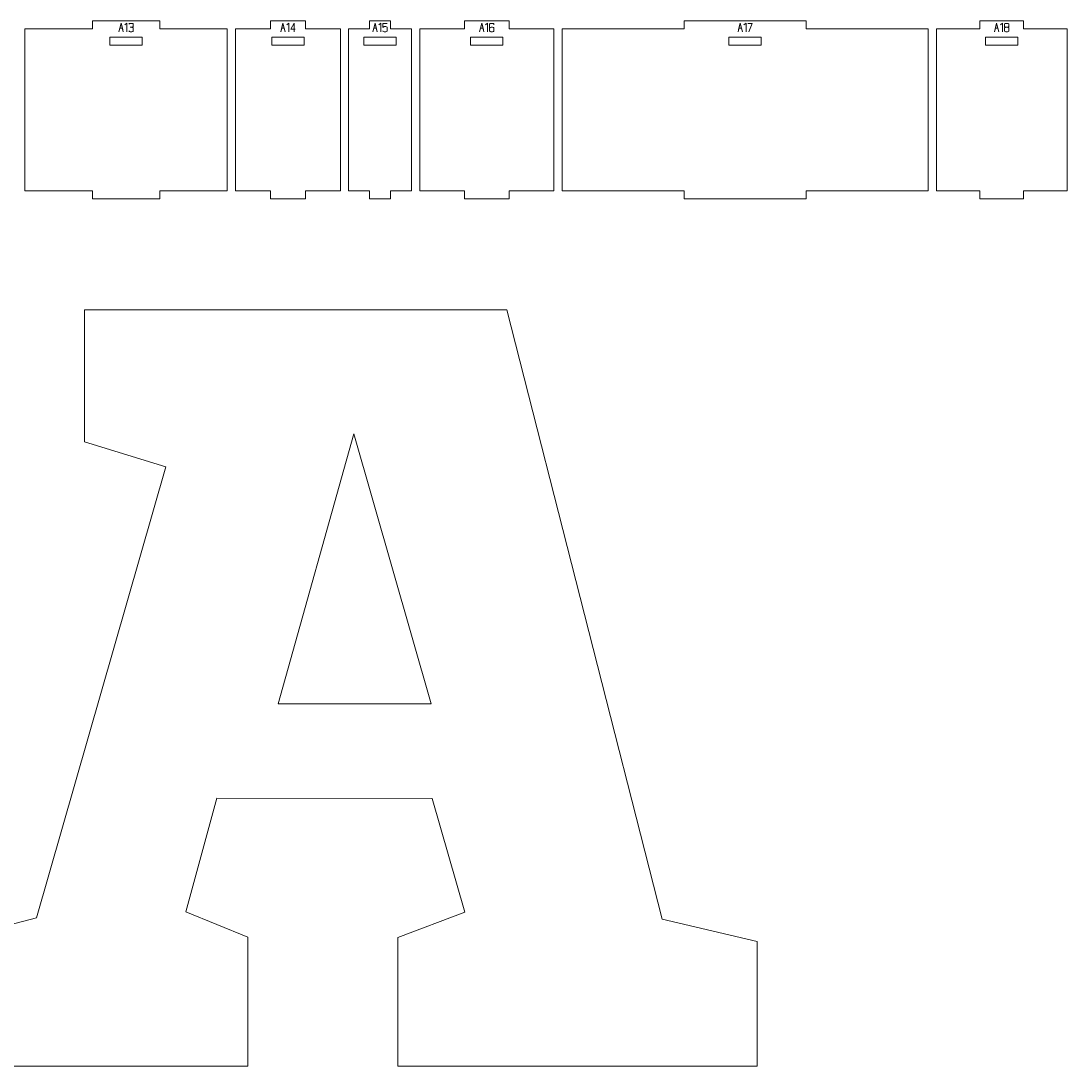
# Model space of a CAD drawing. Header units: centimetres. Extents: x -250 to 250, y -508 to 508.
# Drawn here: x -148.33 to -109.54, y 287.8 to 326.57 of the extents above; entities that cross this region are included whole.
import ezdxf

# ---------------------------------------------------------------- set-up
doc = ezdxf.new("R2010")
doc.units = ezdxf.units.CM
doc.header["$MEASUREMENT"] = 0
doc.layers.add('Capa 1', color=7, linetype='Continuous')

msp = doc.modelspace()

# ---------------------------------------------------------------- linework, layer by layer
at = {"layer": 'Capa 1', "color": 240, "lineweight": 9}
for points, knots in [([(-148.18299, 326.27063), (-148.18299, 326.27063), (-148.18299, 320.27063), (-148.18299, 320.27063), (-148.18299, 320.27063), (-145.68198, 320.27063), (-145.68198, 320.27063), (-145.68198, 320.27063), (-145.68198, 319.97063), (-145.68198, 319.97063), (-145.68198, 319.97063), (-143.18098, 319.97063), (-143.18098, 319.97063), (-143.18098, 319.97063), (-143.18098, 320.27063), (-143.18098, 320.27063), (-143.18098, 320.27063), (-140.67997, 320.27063), (-140.67997, 320.27063), (-140.67997, 320.27063), (-140.67997, 326.27063), (-140.67997, 326.27063), (-140.67997, 326.27063), (-143.18098, 326.27063), (-143.18098, 326.27063), (-143.18098, 326.27063), (-143.18098, 326.57063), (-143.18098, 326.57063), (-143.18098, 326.57063), (-145.68198, 326.57063), (-145.68198, 326.57063), (-145.68198, 326.57063), (-145.68198, 326.27063), (-145.68198, 326.27063), (-145.68198, 326.27063), (-148.18299, 326.27063), (-148.18299, 326.27063)], [0, 0, 0, 0, 0.08333333, 0.08333333, 0.08333333, 0.16666667, 0.16666667, 0.16666667, 0.25, 0.25, 0.25, 0.33333333, 0.33333333, 0.33333333, 0.41666667, 0.41666667, 0.41666667, 0.5, 0.5, 0.5, 0.58333333, 0.58333333, 0.58333333, 0.66666667, 0.66666667, 0.66666667, 0.75, 0.75, 0.75, 0.83333333, 0.83333333, 0.83333333, 0.91666667, 0.91666667, 0.91666667, 1, 1, 1, 1]), ([(-140.37997, 326.27063), (-140.37997, 326.27063), (-140.37997, 320.27063), (-140.37997, 320.27063), (-140.37997, 320.27063), (-139.08058, 320.27063), (-139.08058, 320.27063), (-139.08058, 320.27063), (-139.08058, 319.97063), (-139.08058, 319.97063), (-139.08058, 319.97063), (-137.7812, 319.97063), (-137.7812, 319.97063), (-137.7812, 319.97063), (-137.7812, 320.27063), (-137.7812, 320.27063), (-137.7812, 320.27063), (-136.48181, 320.27063), (-136.48181, 320.27063), (-136.48181, 320.27063), (-136.48181, 326.27063), (-136.48181, 326.27063), (-136.48181, 326.27063), (-137.7812, 326.27063), (-137.7812, 326.27063), (-137.7812, 326.27063), (-137.7812, 326.57063), (-137.7812, 326.57063), (-137.7812, 326.57063), (-139.08058, 326.57063), (-139.08058, 326.57063), (-139.08058, 326.57063), (-139.08058, 326.27063), (-139.08058, 326.27063), (-139.08058, 326.27063), (-140.37997, 326.27063), (-140.37997, 326.27063)], [0, 0, 0, 0, 0.08333333, 0.08333333, 0.08333333, 0.16666667, 0.16666667, 0.16666667, 0.25, 0.25, 0.25, 0.33333333, 0.33333333, 0.33333333, 0.41666667, 0.41666667, 0.41666667, 0.5, 0.5, 0.5, 0.58333333, 0.58333333, 0.58333333, 0.66666667, 0.66666667, 0.66666667, 0.75, 0.75, 0.75, 0.83333333, 0.83333333, 0.83333333, 0.91666667, 0.91666667, 0.91666667, 1, 1, 1, 1]), ([(-136.18181, 326.27063), (-136.18181, 326.27063), (-136.18181, 320.27063), (-136.18181, 320.27063), (-136.18181, 320.27063), (-135.40352, 320.27063), (-135.40352, 320.27063), (-135.40352, 320.27063), (-135.40352, 319.97063), (-135.40352, 319.97063), (-135.40352, 319.97063), (-134.62523, 319.97063), (-134.62523, 319.97063), (-134.62523, 319.97063), (-134.62523, 320.27063), (-134.62523, 320.27063), (-134.62523, 320.27063), (-133.84694, 320.27063), (-133.84694, 320.27063), (-133.84694, 320.27063), (-133.84694, 326.27063), (-133.84694, 326.27063), (-133.84694, 326.27063), (-134.62523, 326.27063), (-134.62523, 326.27063), (-134.62523, 326.27063), (-134.62523, 326.57063), (-134.62523, 326.57063), (-134.62523, 326.57063), (-135.40352, 326.57063), (-135.40352, 326.57063), (-135.40352, 326.57063), (-135.40352, 326.27063), (-135.40352, 326.27063), (-135.40352, 326.27063), (-136.18181, 326.27063), (-136.18181, 326.27063)], [0, 0, 0, 0, 0.08333333, 0.08333333, 0.08333333, 0.16666667, 0.16666667, 0.16666667, 0.25, 0.25, 0.25, 0.33333333, 0.33333333, 0.33333333, 0.41666667, 0.41666667, 0.41666667, 0.5, 0.5, 0.5, 0.58333333, 0.58333333, 0.58333333, 0.66666667, 0.66666667, 0.66666667, 0.75, 0.75, 0.75, 0.83333333, 0.83333333, 0.83333333, 0.91666667, 0.91666667, 0.91666667, 1, 1, 1, 1]), ([(-133.54694, 326.27063), (-133.54694, 326.27063), (-133.54694, 320.27063), (-133.54694, 320.27063), (-133.54694, 320.27063), (-131.88761, 320.27063), (-131.88761, 320.27063), (-131.88761, 320.27063), (-131.88761, 319.97063), (-131.88761, 319.97063), (-131.88761, 319.97063), (-130.22828, 319.97063), (-130.22828, 319.97063), (-130.22828, 319.97063), (-130.22828, 320.27063), (-130.22828, 320.27063), (-130.22828, 320.27063), (-128.56895, 320.27063), (-128.56895, 320.27063), (-128.56895, 320.27063), (-128.56895, 326.27063), (-128.56895, 326.27063), (-128.56895, 326.27063), (-130.22828, 326.27063), (-130.22828, 326.27063), (-130.22828, 326.27063), (-130.22828, 326.57063), (-130.22828, 326.57063), (-130.22828, 326.57063), (-131.88761, 326.57063), (-131.88761, 326.57063), (-131.88761, 326.57063), (-131.88761, 326.27063), (-131.88761, 326.27063), (-131.88761, 326.27063), (-133.54694, 326.27063), (-133.54694, 326.27063)], [0, 0, 0, 0, 0.08333333, 0.08333333, 0.08333333, 0.16666667, 0.16666667, 0.16666667, 0.25, 0.25, 0.25, 0.33333333, 0.33333333, 0.33333333, 0.41666667, 0.41666667, 0.41666667, 0.5, 0.5, 0.5, 0.58333333, 0.58333333, 0.58333333, 0.66666667, 0.66666667, 0.66666667, 0.75, 0.75, 0.75, 0.83333333, 0.83333333, 0.83333333, 0.91666667, 0.91666667, 0.91666667, 1, 1, 1, 1]), ([(-128.26895, 326.27063), (-128.26895, 326.27063), (-128.26895, 320.27063), (-128.26895, 320.27063), (-128.26895, 320.27063), (-123.74262, 320.27063), (-123.74262, 320.27063), (-123.74262, 320.27063), (-123.74262, 319.97063), (-123.74262, 319.97063), (-123.74262, 319.97063), (-119.21629, 319.97063), (-119.21629, 319.97063), (-119.21629, 319.97063), (-119.21629, 320.27063), (-119.21629, 320.27063), (-119.21629, 320.27063), (-114.68996, 320.27063), (-114.68996, 320.27063), (-114.68996, 320.27063), (-114.68996, 326.27063), (-114.68996, 326.27063), (-114.68996, 326.27063), (-119.21629, 326.27063), (-119.21629, 326.27063), (-119.21629, 326.27063), (-119.21629, 326.57063), (-119.21629, 326.57063), (-119.21629, 326.57063), (-123.74262, 326.57063), (-123.74262, 326.57063), (-123.74262, 326.57063), (-123.74262, 326.27063), (-123.74262, 326.27063), (-123.74262, 326.27063), (-128.26895, 326.27063), (-128.26895, 326.27063)], [0, 0, 0, 0, 0.08333333, 0.08333333, 0.08333333, 0.16666667, 0.16666667, 0.16666667, 0.25, 0.25, 0.25, 0.33333333, 0.33333333, 0.33333333, 0.41666667, 0.41666667, 0.41666667, 0.5, 0.5, 0.5, 0.58333333, 0.58333333, 0.58333333, 0.66666667, 0.66666667, 0.66666667, 0.75, 0.75, 0.75, 0.83333333, 0.83333333, 0.83333333, 0.91666667, 0.91666667, 0.91666667, 1, 1, 1, 1]), ([(-114.38996, 326.27063), (-114.38996, 326.27063), (-114.38996, 320.27063), (-114.38996, 320.27063), (-114.38996, 320.27063), (-112.77402, 320.27063), (-112.77402, 320.27063), (-112.77402, 320.27063), (-112.77402, 319.97063), (-112.77402, 319.97063), (-112.77402, 319.97063), (-111.15808, 319.97063), (-111.15808, 319.97063), (-111.15808, 319.97063), (-111.15808, 320.27063), (-111.15808, 320.27063), (-111.15808, 320.27063), (-109.54213, 320.27063), (-109.54213, 320.27063), (-109.54213, 320.27063), (-109.54213, 326.27063), (-109.54213, 326.27063), (-109.54213, 326.27063), (-111.15808, 326.27063), (-111.15808, 326.27063), (-111.15808, 326.27063), (-111.15808, 326.57063), (-111.15808, 326.57063), (-111.15808, 326.57063), (-112.77402, 326.57063), (-112.77402, 326.57063), (-112.77402, 326.57063), (-112.77402, 326.27063), (-112.77402, 326.27063), (-112.77402, 326.27063), (-114.38996, 326.27063), (-114.38996, 326.27063)], [0, 0, 0, 0, 0.08333333, 0.08333333, 0.08333333, 0.16666667, 0.16666667, 0.16666667, 0.25, 0.25, 0.25, 0.33333333, 0.33333333, 0.33333333, 0.41666667, 0.41666667, 0.41666667, 0.5, 0.5, 0.5, 0.58333333, 0.58333333, 0.58333333, 0.66666667, 0.66666667, 0.66666667, 0.75, 0.75, 0.75, 0.83333333, 0.83333333, 0.83333333, 0.91666667, 0.91666667, 0.91666667, 1, 1, 1, 1]), ([(-145.03148, 325.97063), (-145.03148, 325.97063), (-143.83148, 325.97063), (-143.83148, 325.97063), (-143.83148, 325.97063), (-143.83148, 325.67063), (-143.83148, 325.67063), (-143.83148, 325.67063), (-145.03148, 325.67063), (-145.03148, 325.67063), (-145.03148, 325.67063), (-145.03148, 325.97063), (-145.03148, 325.97063)], [0, 0, 0, 0, 0.25, 0.25, 0.25, 0.5, 0.5, 0.5, 0.75, 0.75, 0.75, 1, 1, 1, 1]), ([(-139.03089, 325.97063), (-139.03089, 325.97063), (-137.83089, 325.97063), (-137.83089, 325.97063), (-137.83089, 325.97063), (-137.83089, 325.67063), (-137.83089, 325.67063), (-137.83089, 325.67063), (-139.03089, 325.67063), (-139.03089, 325.67063), (-139.03089, 325.67063), (-139.03089, 325.97063), (-139.03089, 325.97063)], [0, 0, 0, 0, 0.25, 0.25, 0.25, 0.5, 0.5, 0.5, 0.75, 0.75, 0.75, 1, 1, 1, 1]), ([(-135.61438, 325.97063), (-135.61438, 325.97063), (-134.41438, 325.97063), (-134.41438, 325.97063), (-134.41438, 325.97063), (-134.41438, 325.67063), (-134.41438, 325.67063), (-134.41438, 325.67063), (-135.61438, 325.67063), (-135.61438, 325.67063), (-135.61438, 325.67063), (-135.61438, 325.97063), (-135.61438, 325.97063)], [0, 0, 0, 0, 0.25, 0.25, 0.25, 0.5, 0.5, 0.5, 0.75, 0.75, 0.75, 1, 1, 1, 1]), ([(-131.65795, 325.97063), (-131.65795, 325.97063), (-130.45795, 325.97063), (-130.45795, 325.97063), (-130.45795, 325.97063), (-130.45795, 325.67063), (-130.45795, 325.67063), (-130.45795, 325.67063), (-131.65795, 325.67063), (-131.65795, 325.67063), (-131.65795, 325.67063), (-131.65795, 325.97063), (-131.65795, 325.97063)], [0, 0, 0, 0, 0.25, 0.25, 0.25, 0.5, 0.5, 0.5, 0.75, 0.75, 0.75, 1, 1, 1, 1]), ([(-122.07946, 325.97063), (-122.07946, 325.97063), (-120.87946, 325.97063), (-120.87946, 325.97063), (-120.87946, 325.97063), (-120.87946, 325.67063), (-120.87946, 325.67063), (-120.87946, 325.67063), (-122.07946, 325.67063), (-122.07946, 325.67063), (-122.07946, 325.67063), (-122.07946, 325.97063), (-122.07946, 325.97063)], [0, 0, 0, 0, 0.25, 0.25, 0.25, 0.5, 0.5, 0.5, 0.75, 0.75, 0.75, 1, 1, 1, 1]), ([(-112.56605, 325.97063), (-112.56605, 325.97063), (-111.36605, 325.97063), (-111.36605, 325.97063), (-111.36605, 325.97063), (-111.36605, 325.67063), (-111.36605, 325.67063), (-111.36605, 325.67063), (-112.56605, 325.67063), (-112.56605, 325.67063), (-112.56605, 325.67063), (-112.56605, 325.97063), (-112.56605, 325.97063)], [0, 0, 0, 0, 0.25, 0.25, 0.25, 0.5, 0.5, 0.5, 0.75, 0.75, 0.75, 1, 1, 1, 1])]:
    msp.add_open_spline(points, degree=3, knots=knots, dxfattribs=at)
at = {"layer": 'Capa 1', "color": 114, "lineweight": 9}
for points, knots in [([(-144.53696, 326.16423), (-144.53696, 326.16423), (-144.61951, 326.48113), (-144.61951, 326.48113), (-144.61951, 326.48113), (-144.69747, 326.16423), (-144.69747, 326.16423), (-144.69747, 326.16423), (-144.66445, 326.29769), (-144.66445, 326.29769), (-144.66445, 326.29769), (-144.57181, 326.29769), (-144.57181, 326.29769), (-144.57181, 326.29769), (-144.53696, 326.16423), (-144.53696, 326.16423)], [0, 0, 0, 0, 0.2, 0.2, 0.2, 0.4, 0.4, 0.4, 0.6, 0.6, 0.6, 0.8, 0.8, 0.8, 1, 1, 1, 1]), ([(-144.66445, 326.29814), (-144.66445, 326.29814), (-144.61951, 326.48113), (-144.61951, 326.48113), (-144.61951, 326.48113), (-144.57181, 326.29814), (-144.57181, 326.29814), (-144.57181, 326.29814), (-144.66445, 326.29814), (-144.66445, 326.29814)], [0, 0, 0, 0, 0.33333333, 0.33333333, 0.33333333, 0.66666667, 0.66666667, 0.66666667, 1, 1, 1, 1]), ([(-144.40121, 326.48113), (-144.40121, 326.48113), (-144.47734, 326.42839), (-144.47734, 326.42839), (-144.47734, 326.42839), (-144.40121, 326.48113), (-144.40121, 326.48113), (-144.40121, 326.48113), (-144.40121, 326.16423), (-144.40121, 326.16423), (-144.40121, 326.16423), (-144.40121, 326.48113), (-144.40121, 326.48113)], [0, 0, 0, 0, 0.25, 0.25, 0.25, 0.5, 0.5, 0.5, 0.75, 0.75, 0.75, 1, 1, 1, 1]), ([(-144.24803, 326.16423), (-144.27157, 326.16423), (-144.29122, 326.16767), (-144.30696, 326.17455), (-144.32271, 326.18143), (-144.33058, 326.18976), (-144.33058, 326.19954), (-144.33058, 326.18976), (-144.32271, 326.18143), (-144.30696, 326.17455), (-144.29122, 326.16767), (-144.27157, 326.16423), (-144.24803, 326.16423), (-144.22449, 326.16423), (-144.20484, 326.16767), (-144.1891, 326.17455), (-144.17335, 326.18143), (-144.16548, 326.18976), (-144.16548, 326.19954), (-144.16548, 326.19954), (-144.16548, 326.30273), (-144.16548, 326.30273), (-144.16548, 326.31099), (-144.17114, 326.31817), (-144.18245, 326.32428), (-144.19376, 326.3304), (-144.22693, 326.33453), (-144.28197, 326.33667), (-144.22724, 326.34003), (-144.19437, 326.34401), (-144.18337, 326.34859), (-144.17236, 326.35318), (-144.1664, 326.36067), (-144.16548, 326.37106), (-144.16548, 326.37106), (-144.16548, 326.44536), (-144.16548, 326.44536), (-144.16548, 326.45514), (-144.17335, 326.46347), (-144.1891, 326.47035), (-144.20484, 326.47723), (-144.22449, 326.48067), (-144.24803, 326.48067), (-144.27157, 326.48067), (-144.29122, 326.47723), (-144.30696, 326.47035), (-144.32271, 326.46347), (-144.33058, 326.45514), (-144.33058, 326.44536), (-144.33058, 326.45514), (-144.32271, 326.46347), (-144.30696, 326.47035), (-144.29122, 326.47723), (-144.27157, 326.48067), (-144.24803, 326.48067), (-144.22449, 326.48067), (-144.20484, 326.47723), (-144.1891, 326.47035), (-144.17335, 326.46347), (-144.16548, 326.45514), (-144.16548, 326.44536), (-144.16548, 326.44536), (-144.16548, 326.37106), (-144.16548, 326.37106), (-144.1664, 326.36067), (-144.17236, 326.35318), (-144.18337, 326.34859), (-144.19437, 326.34401), (-144.22724, 326.34003), (-144.28197, 326.33667), (-144.22693, 326.33453), (-144.19376, 326.3304), (-144.18245, 326.32428), (-144.17114, 326.31817), (-144.16548, 326.31099), (-144.16548, 326.30273), (-144.16548, 326.30273), (-144.16548, 326.19954), (-144.16548, 326.19954), (-144.16548, 326.18976), (-144.17335, 326.18143), (-144.1891, 326.17455), (-144.20484, 326.16767), (-144.22449, 326.16423), (-144.24803, 326.16423)], [0, 0, 0, 0, 0.03571429, 0.03571429, 0.03571429, 0.07142857, 0.07142857, 0.07142857, 0.10714286, 0.10714286, 0.10714286, 0.14285714, 0.14285714, 0.14285714, 0.17857143, 0.17857143, 0.17857143, 0.21428571, 0.21428571, 0.21428571, 0.25, 0.25, 0.25, 0.28571429, 0.28571429, 0.28571429, 0.32142857, 0.32142857, 0.32142857, 0.35714286, 0.35714286, 0.35714286, 0.39285714, 0.39285714, 0.39285714, 0.42857143, 0.42857143, 0.42857143, 0.46428571, 0.46428571, 0.46428571, 0.5, 0.5, 0.5, 0.53571429, 0.53571429, 0.53571429, 0.57142857, 0.57142857, 0.57142857, 0.60714286, 0.60714286, 0.60714286, 0.64285714, 0.64285714, 0.64285714, 0.67857143, 0.67857143, 0.67857143, 0.71428571, 0.71428571, 0.71428571, 0.75, 0.75, 0.75, 0.78571429, 0.78571429, 0.78571429, 0.82142857, 0.82142857, 0.82142857, 0.85714286, 0.85714286, 0.85714286, 0.89285714, 0.89285714, 0.89285714, 0.92857143, 0.92857143, 0.92857143, 0.96428571, 0.96428571, 0.96428571, 1, 1, 1, 1]), ([(-138.53362, 326.16423), (-138.53362, 326.16423), (-138.61617, 326.48113), (-138.61617, 326.48113), (-138.61617, 326.48113), (-138.69413, 326.16423), (-138.69413, 326.16423), (-138.69413, 326.16423), (-138.66111, 326.29769), (-138.66111, 326.29769), (-138.66111, 326.29769), (-138.56847, 326.29769), (-138.56847, 326.29769), (-138.56847, 326.29769), (-138.53362, 326.16423), (-138.53362, 326.16423)], [0, 0, 0, 0, 0.2, 0.2, 0.2, 0.4, 0.4, 0.4, 0.6, 0.6, 0.6, 0.8, 0.8, 0.8, 1, 1, 1, 1]), ([(-138.66111, 326.29814), (-138.66111, 326.29814), (-138.61617, 326.48113), (-138.61617, 326.48113), (-138.61617, 326.48113), (-138.56847, 326.29814), (-138.56847, 326.29814), (-138.56847, 326.29814), (-138.66111, 326.29814), (-138.66111, 326.29814)], [0, 0, 0, 0, 0.33333333, 0.33333333, 0.33333333, 0.66666667, 0.66666667, 0.66666667, 1, 1, 1, 1]), ([(-138.39787, 326.48113), (-138.39787, 326.48113), (-138.474, 326.42839), (-138.474, 326.42839), (-138.474, 326.42839), (-138.39787, 326.48113), (-138.39787, 326.48113), (-138.39787, 326.48113), (-138.39787, 326.16423), (-138.39787, 326.16423), (-138.39787, 326.16423), (-138.39787, 326.48113), (-138.39787, 326.48113)], [0, 0, 0, 0, 0.25, 0.25, 0.25, 0.5, 0.5, 0.5, 0.75, 0.75, 0.75, 1, 1, 1, 1]), ([(-138.19745, 326.26879), (-138.19745, 326.26879), (-138.19745, 326.48113), (-138.19745, 326.48113), (-138.19745, 326.48113), (-138.32724, 326.26879), (-138.32724, 326.26879), (-138.32724, 326.26879), (-138.19745, 326.26879), (-138.19745, 326.26879)], [0, 0, 0, 0, 0.33333333, 0.33333333, 0.33333333, 0.66666667, 0.66666667, 0.66666667, 1, 1, 1, 1]), ([(-138.19745, 326.26879), (-138.19745, 326.26879), (-138.19745, 326.16423), (-138.19745, 326.16423), (-138.19745, 326.16423), (-138.19745, 326.26879), (-138.19745, 326.26879), (-138.19745, 326.26879), (-138.32724, 326.26879), (-138.32724, 326.26879), (-138.32724, 326.26879), (-138.19745, 326.48113), (-138.19745, 326.48113), (-138.19745, 326.48113), (-138.19745, 326.26879), (-138.19745, 326.26879), (-138.19745, 326.26879), (-138.16764, 326.26879), (-138.16764, 326.26879), (-138.16764, 326.26879), (-138.19745, 326.26879), (-138.19745, 326.26879)], [0, 0, 0, 0, 0.14285714, 0.14285714, 0.14285714, 0.28571429, 0.28571429, 0.28571429, 0.42857143, 0.42857143, 0.42857143, 0.57142857, 0.57142857, 0.57142857, 0.71428571, 0.71428571, 0.71428571, 0.85714286, 0.85714286, 0.85714286, 1, 1, 1, 1]), ([(-135.11986, 326.16423), (-135.11986, 326.16423), (-135.20241, 326.48113), (-135.20241, 326.48113), (-135.20241, 326.48113), (-135.28037, 326.16423), (-135.28037, 326.16423), (-135.28037, 326.16423), (-135.24735, 326.29769), (-135.24735, 326.29769), (-135.24735, 326.29769), (-135.15471, 326.29769), (-135.15471, 326.29769), (-135.15471, 326.29769), (-135.11986, 326.16423), (-135.11986, 326.16423)], [0, 0, 0, 0, 0.2, 0.2, 0.2, 0.4, 0.4, 0.4, 0.6, 0.6, 0.6, 0.8, 0.8, 0.8, 1, 1, 1, 1]), ([(-135.24735, 326.29814), (-135.24735, 326.29814), (-135.20241, 326.48113), (-135.20241, 326.48113), (-135.20241, 326.48113), (-135.15471, 326.29814), (-135.15471, 326.29814), (-135.15471, 326.29814), (-135.24735, 326.29814), (-135.24735, 326.29814)], [0, 0, 0, 0, 0.33333333, 0.33333333, 0.33333333, 0.66666667, 0.66666667, 0.66666667, 1, 1, 1, 1]), ([(-134.98411, 326.48113), (-134.98411, 326.48113), (-135.06024, 326.42839), (-135.06024, 326.42839), (-135.06024, 326.42839), (-134.98411, 326.48113), (-134.98411, 326.48113), (-134.98411, 326.48113), (-134.98411, 326.16423), (-134.98411, 326.16423), (-134.98411, 326.16423), (-134.98411, 326.48113), (-134.98411, 326.48113)], [0, 0, 0, 0, 0.25, 0.25, 0.25, 0.5, 0.5, 0.5, 0.75, 0.75, 0.75, 1, 1, 1, 1]), ([(-134.83093, 326.16423), (-134.85447, 326.16423), (-134.87412, 326.16767), (-134.88986, 326.17455), (-134.90561, 326.18143), (-134.91348, 326.18976), (-134.91348, 326.19954), (-134.91348, 326.18976), (-134.90561, 326.18143), (-134.88986, 326.17455), (-134.87412, 326.16767), (-134.85447, 326.16423), (-134.83093, 326.16423), (-134.80739, 326.16423), (-134.78774, 326.16767), (-134.772, 326.17455), (-134.75625, 326.18143), (-134.74838, 326.18976), (-134.74838, 326.19954), (-134.74838, 326.19954), (-134.74838, 326.3252), (-134.74838, 326.3252), (-134.74838, 326.33499), (-134.75625, 326.34332), (-134.772, 326.3502), (-134.78774, 326.35708), (-134.80739, 326.36052), (-134.83093, 326.36052), (-134.85233, 326.35868), (-134.86884, 326.35623), (-134.88046, 326.35318), (-134.89208, 326.35012), (-134.90308, 326.34079), (-134.91348, 326.3252), (-134.91348, 326.3252), (-134.91348, 326.48067), (-134.91348, 326.48067), (-134.91348, 326.48067), (-134.75388, 326.48067), (-134.75388, 326.48067), (-134.75388, 326.48067), (-134.91348, 326.48067), (-134.91348, 326.48067), (-134.91348, 326.48067), (-134.91348, 326.3252), (-134.91348, 326.3252), (-134.90308, 326.34079), (-134.89208, 326.35012), (-134.88046, 326.35318), (-134.86884, 326.35623), (-134.85233, 326.35868), (-134.83093, 326.36052), (-134.80739, 326.36052), (-134.78774, 326.35708), (-134.772, 326.3502), (-134.75625, 326.34332), (-134.74838, 326.33499), (-134.74838, 326.3252), (-134.74838, 326.3252), (-134.74838, 326.19954), (-134.74838, 326.19954), (-134.74838, 326.18976), (-134.75625, 326.18143), (-134.772, 326.17455), (-134.78774, 326.16767), (-134.80739, 326.16423), (-134.83093, 326.16423)], [0, 0, 0, 0, 0.04545455, 0.04545455, 0.04545455, 0.09090909, 0.09090909, 0.09090909, 0.13636364, 0.13636364, 0.13636364, 0.18181818, 0.18181818, 0.18181818, 0.22727273, 0.22727273, 0.22727273, 0.27272727, 0.27272727, 0.27272727, 0.31818182, 0.31818182, 0.31818182, 0.36363636, 0.36363636, 0.36363636, 0.40909091, 0.40909091, 0.40909091, 0.45454545, 0.45454545, 0.45454545, 0.5, 0.5, 0.5, 0.54545455, 0.54545455, 0.54545455, 0.59090909, 0.59090909, 0.59090909, 0.63636364, 0.63636364, 0.63636364, 0.68181818, 0.68181818, 0.68181818, 0.72727273, 0.72727273, 0.72727273, 0.77272727, 0.77272727, 0.77272727, 0.81818182, 0.81818182, 0.81818182, 0.86363636, 0.86363636, 0.86363636, 0.90909091, 0.90909091, 0.90909091, 0.95454545, 0.95454545, 0.95454545, 1, 1, 1, 1]), ([(-131.16343, 326.16423), (-131.16343, 326.16423), (-131.24598, 326.48113), (-131.24598, 326.48113), (-131.24598, 326.48113), (-131.32394, 326.16423), (-131.32394, 326.16423), (-131.32394, 326.16423), (-131.29092, 326.29769), (-131.29092, 326.29769), (-131.29092, 326.29769), (-131.19828, 326.29769), (-131.19828, 326.29769), (-131.19828, 326.29769), (-131.16343, 326.16423), (-131.16343, 326.16423)], [0, 0, 0, 0, 0.2, 0.2, 0.2, 0.4, 0.4, 0.4, 0.6, 0.6, 0.6, 0.8, 0.8, 0.8, 1, 1, 1, 1]), ([(-131.29092, 326.29814), (-131.29092, 326.29814), (-131.24598, 326.48113), (-131.24598, 326.48113), (-131.24598, 326.48113), (-131.19828, 326.29814), (-131.19828, 326.29814), (-131.19828, 326.29814), (-131.29092, 326.29814), (-131.29092, 326.29814)], [0, 0, 0, 0, 0.33333333, 0.33333333, 0.33333333, 0.66666667, 0.66666667, 0.66666667, 1, 1, 1, 1]), ([(-131.02768, 326.48113), (-131.02768, 326.48113), (-131.10381, 326.42839), (-131.10381, 326.42839), (-131.10381, 326.42839), (-131.02768, 326.48113), (-131.02768, 326.48113), (-131.02768, 326.48113), (-131.02768, 326.16423), (-131.02768, 326.16423), (-131.02768, 326.16423), (-131.02768, 326.48113), (-131.02768, 326.48113)], [0, 0, 0, 0, 0.25, 0.25, 0.25, 0.5, 0.5, 0.5, 0.75, 0.75, 0.75, 1, 1, 1, 1]), ([(-130.8745, 326.16423), (-130.89804, 326.16423), (-130.91769, 326.16767), (-130.93343, 326.17455), (-130.94918, 326.18143), (-130.95705, 326.18976), (-130.95705, 326.19954), (-130.95705, 326.19954), (-130.95705, 326.3064), (-130.95705, 326.3064), (-130.95705, 326.3064), (-130.95705, 326.44536), (-130.95705, 326.44536), (-130.95705, 326.45514), (-130.94918, 326.46347), (-130.93343, 326.47035), (-130.91769, 326.47723), (-130.89804, 326.48067), (-130.8745, 326.48067), (-130.85096, 326.48067), (-130.83131, 326.47723), (-130.81557, 326.47035), (-130.79982, 326.46347), (-130.79195, 326.45514), (-130.79195, 326.44536), (-130.79195, 326.44536), (-130.79195, 326.41968), (-130.79195, 326.41968), (-130.79195, 326.41968), (-130.79195, 326.44536), (-130.79195, 326.44536), (-130.79195, 326.45514), (-130.79982, 326.46347), (-130.81557, 326.47035), (-130.83131, 326.47723), (-130.85096, 326.48067), (-130.8745, 326.48067), (-130.89804, 326.48067), (-130.91769, 326.47723), (-130.93343, 326.47035), (-130.94918, 326.46347), (-130.95705, 326.45514), (-130.95705, 326.44536), (-130.95705, 326.44536), (-130.95705, 326.3064), (-130.95705, 326.3064), (-130.95705, 326.31557), (-130.9475, 326.32375), (-130.92839, 326.33093), (-130.90928, 326.33812), (-130.89132, 326.34171), (-130.8745, 326.34171), (-130.85096, 326.34171), (-130.83131, 326.33827), (-130.81557, 326.33139), (-130.79982, 326.32451), (-130.79195, 326.31618), (-130.79195, 326.3064), (-130.79195, 326.3064), (-130.79195, 326.19954), (-130.79195, 326.19954), (-130.79195, 326.18976), (-130.79982, 326.18143), (-130.81557, 326.17455), (-130.83131, 326.16767), (-130.85096, 326.16423), (-130.8745, 326.16423)], [0, 0, 0, 0, 0.04545455, 0.04545455, 0.04545455, 0.09090909, 0.09090909, 0.09090909, 0.13636364, 0.13636364, 0.13636364, 0.18181818, 0.18181818, 0.18181818, 0.22727273, 0.22727273, 0.22727273, 0.27272727, 0.27272727, 0.27272727, 0.31818182, 0.31818182, 0.31818182, 0.36363636, 0.36363636, 0.36363636, 0.40909091, 0.40909091, 0.40909091, 0.45454545, 0.45454545, 0.45454545, 0.5, 0.5, 0.5, 0.54545455, 0.54545455, 0.54545455, 0.59090909, 0.59090909, 0.59090909, 0.63636364, 0.63636364, 0.63636364, 0.68181818, 0.68181818, 0.68181818, 0.72727273, 0.72727273, 0.72727273, 0.77272727, 0.77272727, 0.77272727, 0.81818182, 0.81818182, 0.81818182, 0.86363636, 0.86363636, 0.86363636, 0.90909091, 0.90909091, 0.90909091, 0.95454545, 0.95454545, 0.95454545, 1, 1, 1, 1]), ([(-130.95705, 326.19954), (-130.95705, 326.18976), (-130.94918, 326.18143), (-130.93343, 326.17455), (-130.91769, 326.16767), (-130.89804, 326.16423), (-130.8745, 326.16423), (-130.85096, 326.16423), (-130.83131, 326.16767), (-130.81557, 326.17455), (-130.79982, 326.18143), (-130.79195, 326.18976), (-130.79195, 326.19954), (-130.79195, 326.19954), (-130.79195, 326.3064), (-130.79195, 326.3064), (-130.79195, 326.31618), (-130.79982, 326.32451), (-130.81557, 326.33139), (-130.83131, 326.33827), (-130.85096, 326.34171), (-130.8745, 326.34171), (-130.89132, 326.34171), (-130.90928, 326.33812), (-130.92839, 326.33093), (-130.9475, 326.32375), (-130.95705, 326.31557), (-130.95705, 326.3064), (-130.95705, 326.3064), (-130.95705, 326.19954), (-130.95705, 326.19954)], [0, 0, 0, 0, 0.1, 0.1, 0.1, 0.2, 0.2, 0.2, 0.3, 0.3, 0.3, 0.4, 0.4, 0.4, 0.5, 0.5, 0.5, 0.6, 0.6, 0.6, 0.7, 0.7, 0.7, 0.8, 0.8, 0.8, 0.9, 0.9, 0.9, 1, 1, 1, 1]), ([(-121.58219, 326.16423), (-121.58219, 326.16423), (-121.66474, 326.48113), (-121.66474, 326.48113), (-121.66474, 326.48113), (-121.7427, 326.16423), (-121.7427, 326.16423), (-121.7427, 326.16423), (-121.70968, 326.29769), (-121.70968, 326.29769), (-121.70968, 326.29769), (-121.61704, 326.29769), (-121.61704, 326.29769), (-121.61704, 326.29769), (-121.58219, 326.16423), (-121.58219, 326.16423)], [0, 0, 0, 0, 0.2, 0.2, 0.2, 0.4, 0.4, 0.4, 0.6, 0.6, 0.6, 0.8, 0.8, 0.8, 1, 1, 1, 1]), ([(-121.70968, 326.29814), (-121.70968, 326.29814), (-121.66474, 326.48113), (-121.66474, 326.48113), (-121.66474, 326.48113), (-121.61704, 326.29814), (-121.61704, 326.29814), (-121.61704, 326.29814), (-121.70968, 326.29814), (-121.70968, 326.29814)], [0, 0, 0, 0, 0.33333333, 0.33333333, 0.33333333, 0.66666667, 0.66666667, 0.66666667, 1, 1, 1, 1]), ([(-121.44644, 326.48113), (-121.44644, 326.48113), (-121.52257, 326.42839), (-121.52257, 326.42839), (-121.52257, 326.42839), (-121.44644, 326.48113), (-121.44644, 326.48113), (-121.44644, 326.48113), (-121.44644, 326.16423), (-121.44644, 326.16423), (-121.44644, 326.16423), (-121.44644, 326.48113), (-121.44644, 326.48113)], [0, 0, 0, 0, 0.25, 0.25, 0.25, 0.5, 0.5, 0.5, 0.75, 0.75, 0.75, 1, 1, 1, 1]), ([(-121.33729, 326.16423), (-121.33729, 326.16423), (-121.21621, 326.48067), (-121.21621, 326.48067), (-121.21621, 326.48067), (-121.37581, 326.48067), (-121.37581, 326.48067), (-121.37581, 326.48067), (-121.21621, 326.48067), (-121.21621, 326.48067), (-121.21621, 326.48067), (-121.33729, 326.16423), (-121.33729, 326.16423)], [0, 0, 0, 0, 0.25, 0.25, 0.25, 0.5, 0.5, 0.5, 0.75, 0.75, 0.75, 1, 1, 1, 1]), ([(-112.07153, 326.16423), (-112.07153, 326.16423), (-112.15408, 326.48113), (-112.15408, 326.48113), (-112.15408, 326.48113), (-112.23204, 326.16423), (-112.23204, 326.16423), (-112.23204, 326.16423), (-112.19902, 326.29769), (-112.19902, 326.29769), (-112.19902, 326.29769), (-112.10638, 326.29769), (-112.10638, 326.29769), (-112.10638, 326.29769), (-112.07153, 326.16423), (-112.07153, 326.16423)], [0, 0, 0, 0, 0.2, 0.2, 0.2, 0.4, 0.4, 0.4, 0.6, 0.6, 0.6, 0.8, 0.8, 0.8, 1, 1, 1, 1]), ([(-112.19902, 326.29814), (-112.19902, 326.29814), (-112.15408, 326.48113), (-112.15408, 326.48113), (-112.15408, 326.48113), (-112.10638, 326.29814), (-112.10638, 326.29814), (-112.10638, 326.29814), (-112.19902, 326.29814), (-112.19902, 326.29814)], [0, 0, 0, 0, 0.33333333, 0.33333333, 0.33333333, 0.66666667, 0.66666667, 0.66666667, 1, 1, 1, 1]), ([(-111.93578, 326.48113), (-111.93578, 326.48113), (-112.01191, 326.42839), (-112.01191, 326.42839), (-112.01191, 326.42839), (-111.93578, 326.48113), (-111.93578, 326.48113), (-111.93578, 326.48113), (-111.93578, 326.16423), (-111.93578, 326.16423), (-111.93578, 326.16423), (-111.93578, 326.48113), (-111.93578, 326.48113)], [0, 0, 0, 0, 0.25, 0.25, 0.25, 0.5, 0.5, 0.5, 0.75, 0.75, 0.75, 1, 1, 1, 1]), ([(-111.86515, 326.37106), (-111.86515, 326.36311), (-111.85949, 326.35593), (-111.84818, 326.34951), (-111.83687, 326.34309), (-111.81501, 326.33881), (-111.7826, 326.33667), (-111.75019, 326.33881), (-111.72833, 326.34309), (-111.71702, 326.34951), (-111.70571, 326.35593), (-111.70005, 326.36311), (-111.70005, 326.37106), (-111.70005, 326.37106), (-111.70005, 326.44536), (-111.70005, 326.44536), (-111.70005, 326.45514), (-111.70792, 326.46347), (-111.72367, 326.47035), (-111.73941, 326.47723), (-111.75906, 326.48067), (-111.7826, 326.48067), (-111.80614, 326.48067), (-111.82579, 326.47723), (-111.84153, 326.47035), (-111.85728, 326.46347), (-111.86515, 326.45514), (-111.86515, 326.44536), (-111.86515, 326.44536), (-111.86515, 326.37106), (-111.86515, 326.37106)], [0, 0, 0, 0, 0.1, 0.1, 0.1, 0.2, 0.2, 0.2, 0.3, 0.3, 0.3, 0.4, 0.4, 0.4, 0.5, 0.5, 0.5, 0.6, 0.6, 0.6, 0.7, 0.7, 0.7, 0.8, 0.8, 0.8, 0.9, 0.9, 0.9, 1, 1, 1, 1]), ([(-111.7826, 326.16423), (-111.80614, 326.16423), (-111.82579, 326.16767), (-111.84153, 326.17455), (-111.85728, 326.18143), (-111.86515, 326.18976), (-111.86515, 326.19954), (-111.86515, 326.19954), (-111.86515, 326.30273), (-111.86515, 326.30273), (-111.86515, 326.31099), (-111.85949, 326.31817), (-111.84818, 326.32428), (-111.83687, 326.3304), (-111.81501, 326.33453), (-111.7826, 326.33667), (-111.81501, 326.33881), (-111.83687, 326.34309), (-111.84818, 326.34951), (-111.85949, 326.35593), (-111.86515, 326.36311), (-111.86515, 326.37106), (-111.86515, 326.37106), (-111.86515, 326.44536), (-111.86515, 326.44536), (-111.86515, 326.45514), (-111.85728, 326.46347), (-111.84153, 326.47035), (-111.82579, 326.47723), (-111.80614, 326.48067), (-111.7826, 326.48067), (-111.75906, 326.48067), (-111.73941, 326.47723), (-111.72367, 326.47035), (-111.70792, 326.46347), (-111.70005, 326.45514), (-111.70005, 326.44536), (-111.70005, 326.44536), (-111.70005, 326.37106), (-111.70005, 326.37106), (-111.70005, 326.36311), (-111.70571, 326.35593), (-111.71702, 326.34951), (-111.72833, 326.34309), (-111.75019, 326.33881), (-111.7826, 326.33667), (-111.75019, 326.33453), (-111.72833, 326.3304), (-111.71702, 326.32428), (-111.70571, 326.31817), (-111.70005, 326.31099), (-111.70005, 326.30273), (-111.70005, 326.30273), (-111.70005, 326.19954), (-111.70005, 326.19954), (-111.70005, 326.18976), (-111.70792, 326.18143), (-111.72367, 326.17455), (-111.73941, 326.16767), (-111.75906, 326.16423), (-111.7826, 326.16423)], [0, 0, 0, 0, 0.05, 0.05, 0.05, 0.1, 0.1, 0.1, 0.15, 0.15, 0.15, 0.2, 0.2, 0.2, 0.25, 0.25, 0.25, 0.3, 0.3, 0.3, 0.35, 0.35, 0.35, 0.4, 0.4, 0.4, 0.45, 0.45, 0.45, 0.5, 0.5, 0.5, 0.55, 0.55, 0.55, 0.6, 0.6, 0.6, 0.65, 0.65, 0.65, 0.7, 0.7, 0.7, 0.75, 0.75, 0.75, 0.8, 0.8, 0.8, 0.85, 0.85, 0.85, 0.9, 0.9, 0.9, 0.95, 0.95, 0.95, 1, 1, 1, 1]), ([(-111.86515, 326.19954), (-111.86515, 326.18976), (-111.85728, 326.18143), (-111.84153, 326.17455), (-111.82579, 326.16767), (-111.80614, 326.16423), (-111.7826, 326.16423), (-111.75906, 326.16423), (-111.73941, 326.16767), (-111.72367, 326.17455), (-111.70792, 326.18143), (-111.70005, 326.18976), (-111.70005, 326.19954), (-111.70005, 326.19954), (-111.70005, 326.30273), (-111.70005, 326.30273), (-111.70005, 326.31099), (-111.70571, 326.31817), (-111.71702, 326.32428), (-111.72833, 326.3304), (-111.75019, 326.33453), (-111.7826, 326.33667), (-111.81501, 326.33453), (-111.83687, 326.3304), (-111.84818, 326.32428), (-111.85949, 326.31817), (-111.86515, 326.31099), (-111.86515, 326.30273), (-111.86515, 326.30273), (-111.86515, 326.19954), (-111.86515, 326.19954)], [0, 0, 0, 0, 0.1, 0.1, 0.1, 0.2, 0.2, 0.2, 0.3, 0.3, 0.3, 0.4, 0.4, 0.4, 0.5, 0.5, 0.5, 0.6, 0.6, 0.6, 0.7, 0.7, 0.7, 0.8, 0.8, 0.8, 0.9, 0.9, 0.9, 1, 1, 1, 1]), ([(-131.86728, 293.50475), (-131.86728, 293.50475), (-133.08368, 297.72734), (-133.08368, 297.72734), (-133.08368, 297.72734), (-141.06443, 297.74051), (-141.06443, 297.74051), (-141.06443, 297.74051), (-142.22048, 293.5233), (-142.22048, 293.5233), (-142.22048, 293.5233), (-139.91855, 292.5835), (-139.91855, 292.5835), (-139.91855, 292.5835), (-139.91855, 287.79667), (-139.91855, 287.79667), (-139.91855, 287.79667), (-150.88231, 287.79667), (-150.88231, 287.79667), (-150.88231, 287.79667), (-150.88231, 292.48474), (-150.88231, 292.48474), (-150.88231, 292.48474), (-147.75995, 293.29593), (-147.75995, 293.29593), (-147.75995, 293.29593), (-142.95399, 310.02661), (-142.95399, 310.02661), (-142.95399, 310.02661), (-145.97677, 310.95693), (-145.97677, 310.95693), (-145.97677, 310.95693), (-145.97677, 315.85109), (-145.97677, 315.85109), (-145.97677, 315.85109), (-130.32074, 315.85109), (-130.32074, 315.85109), (-130.32074, 315.85109), (-124.55218, 293.24137), (-124.55218, 293.24137), (-124.55218, 293.24137), (-121.02789, 292.42156), (-121.02789, 292.42156), (-121.02789, 292.42156), (-121.02789, 287.79667), (-121.02789, 287.79667), (-121.02789, 287.79667), (-134.35836, 287.79667), (-134.35836, 287.79667), (-134.35836, 287.79667), (-134.35836, 292.56449), (-134.35836, 292.56449), (-134.35836, 292.56449), (-131.86728, 293.50475), (-131.86728, 293.50475)], [0, 0, 0, 0, 0.05555556, 0.05555556, 0.05555556, 0.11111111, 0.11111111, 0.11111111, 0.16666667, 0.16666667, 0.16666667, 0.22222222, 0.22222222, 0.22222222, 0.27777778, 0.27777778, 0.27777778, 0.33333333, 0.33333333, 0.33333333, 0.38888889, 0.38888889, 0.38888889, 0.44444444, 0.44444444, 0.44444444, 0.5, 0.5, 0.5, 0.55555556, 0.55555556, 0.55555556, 0.61111111, 0.61111111, 0.61111111, 0.66666667, 0.66666667, 0.66666667, 0.72222222, 0.72222222, 0.72222222, 0.77777778, 0.77777778, 0.77777778, 0.83333333, 0.83333333, 0.83333333, 0.88888889, 0.88888889, 0.88888889, 0.94444444, 0.94444444, 0.94444444, 1, 1, 1, 1]), ([(-135.98904, 311.25657), (-135.98904, 311.25657), (-138.79793, 301.23148), (-138.79793, 301.23148), (-138.79793, 301.23148), (-133.11632, 301.23148), (-133.11632, 301.23148), (-133.11632, 301.23148), (-135.98904, 311.25657), (-135.98904, 311.25657)], [0, 0, 0, 0, 0.33333333, 0.33333333, 0.33333333, 0.66666667, 0.66666667, 0.66666667, 1, 1, 1, 1])]:
    msp.add_open_spline(points, degree=3, knots=knots, dxfattribs=at)

doc.saveas('drawing.dxf')
